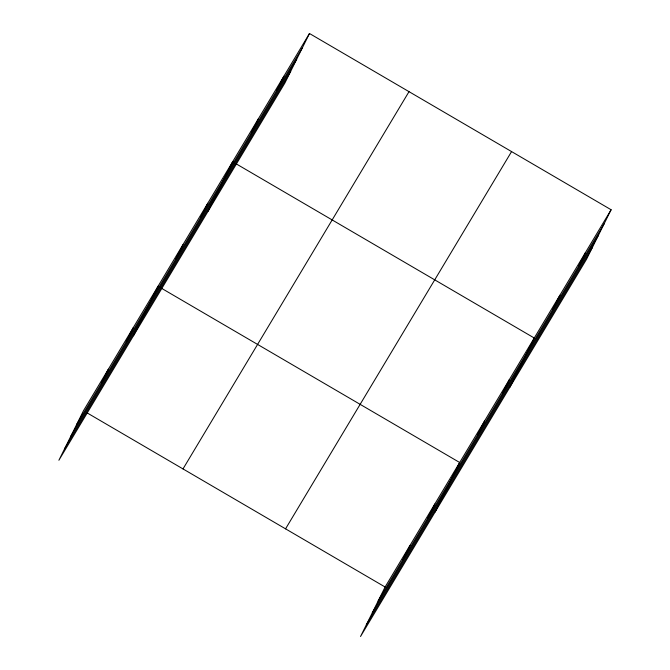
<?xml version="1.0" encoding="UTF-8"?>
<svg xmlns="http://www.w3.org/2000/svg" width="670" height="670" viewBox="0 0 670 670"><rect width="100%" height="100%" fill="white"/><g stroke="black" fill="none" stroke-linecap="round" stroke-linejoin="round"><path stroke-width="1" d="M101.321 383.374L108.322 369.262M126.178 341.876L133.188 327.764M133.472 335.762L158.045 286.266L159.82 287.304M175.9 258.88L182.91 244.768M200.766 217.382L207.767 203.27M208.06 211.268L232.632 161.772L234.408 162.81M251.242 133.121L258.243 119.009M276.852 90.366L283.862 76.254M309.473 33.5L284.901 82.996L58.893 460.256L83.465 410.76L309.473 33.5L611.107 209.744L586.535 259.24L360.527 636.5L385.099 587.004L611.107 209.744M402.955 559.618L409.956 545.506M427.812 518.119L434.822 504.007M435.106 512.006L459.679 462.509L161.604 288.343M477.534 435.123L484.544 421.011M502.399 393.625L509.401 379.513M509.694 387.511L534.266 338.015L236.183 163.849M552.876 309.373L559.877 295.261M578.486 266.61L585.496 252.498M76.455 424.872L302.472 47.612M70.66 436.547L296.676 59.287M64.688 448.573L290.696 71.322M183.002 468.916L409.01 91.664M285.554 528.839L511.57 151.588M378.089 601.116L604.106 223.855M372.294 612.79L598.31 235.53M366.322 624.825L592.33 247.565M87.016 412.837L385.099 587.004"/></g></svg>
